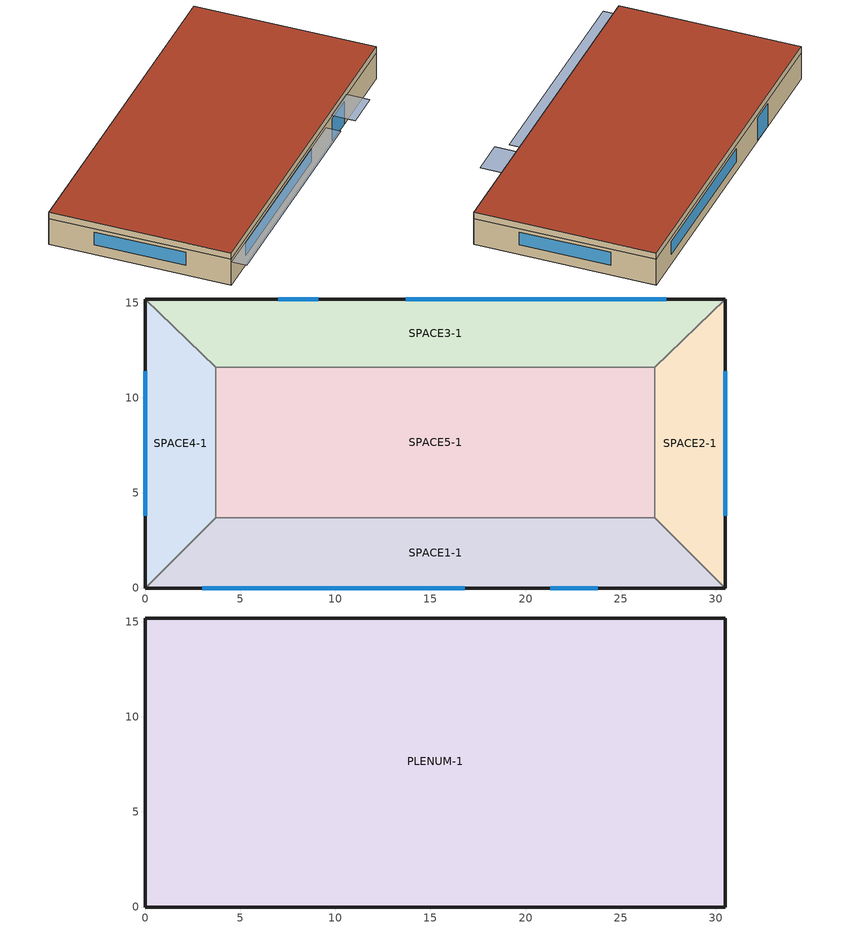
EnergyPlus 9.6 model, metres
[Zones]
SPACE1-1
 floor ground (FLOOR-SLAB-1): 26.8,3.7 30.5,0 0,0 3.7,3.7 z0
 wall outside (WALL-1): 0,0 30.5,0 z0:2.4
 wall to SPACE2-1 (INT-WALL-1): 30.5,0 26.8,3.7 z0:2.4
 wall to SPACE4-1 (INT-WALL-1): 3.7,3.7 0,0 z0:2.4
 wall to SPACE5-1 (INT-WALL-1): 26.8,3.7 3.7,3.7 z0:2.4
 window (Dbl Clr 3mm/13mm Air): 3,0 16.8,0 z0.9:2.1
 window (Sgl Grey 3mm): 21.3,0 23.8,0 z0:2.1
SPACE2-1
 floor ground (FLOOR-SLAB-1): 26.8,11.6 30.5,15.2 30.5,0 26.8,3.7 z0
 wall outside (WALL-1): 30.5,0 30.5,15.2 z0:2.4
 wall to SPACE3-1 (INT-WALL-1): 30.5,15.2 26.8,11.6 z0:2.4
 wall to SPACE5-1 (INT-WALL-1): 26.8,11.6 26.8,3.7 z0:2.4
 window (Dbl Clr 3mm/13mm Air): 30.5,3.8 30.5,11.4 z0.9:2.1
SPACE3-1
 floor ground (FLOOR-SLAB-1): 26.8,11.6 3.7,11.6 0,15.2 30.5,15.2 z0
 wall outside (WALL-1): 30.5,15.2 0,15.2 z0:2.4
 wall to SPACE4-1 (INT-WALL-1): 0,15.2 3.7,11.6 z0:2.4
 wall to SPACE5-1 (INT-WALL-1): 3.7,11.6 26.8,11.6 z0:2.4
 window (Dbl Clr 3mm/13mm Air): 27.4,15.2 13.7,15.2 z0.9:2.1
 window (Sgl Grey 3mm): 9.1,15.2 7,15.2 z0:2.1
SPACE4-1
 floor ground (FLOOR-SLAB-1): 3.7,3.7 0,0 0,15.2 3.7,11.6 z0
 wall outside (WALL-1): 0,15.2 0,0 z0:2.4
 wall to SPACE5-1 (INT-WALL-1): 3.7,3.7 3.7,11.6 z0:2.4
 window (Dbl Clr 3mm/13mm Air): 0,11.4 0,3.8 z0.9:2.1
SPACE5-1
 floor ground (FLOOR-SLAB-1): 26.8,11.6 26.8,3.7 3.7,3.7 3.7,11.6 z0
PLENUM-1
 floor to SPACE1-1 (CLNG-1): 26.8,3.7 30.5,0 0,0 3.7,3.7 z2.4
 floor to SPACE2-1 (CLNG-1): 26.8,11.6 30.5,15.2 30.5,0 26.8,3.7 z2.4
 floor to SPACE3-1 (CLNG-1): 26.8,11.6 3.7,11.6 0,15.2 30.5,15.2 z2.4
 floor to SPACE4-1 (CLNG-1): 3.7,3.7 0,0 0,15.2 3.7,11.6 z2.4
 floor to SPACE5-1 (CLNG-1): 26.8,11.6 26.8,3.7 3.7,3.7 3.7,11.6 z2.4
 wall outside (WALL-1): 0,0 30.5,0 30.5,15.2 0,15.2 0,0 z2.4:3
 roof outside (ROOF-1): 0,15.2 0,0 30.5,0 30.5,15.2 z3
shading: 0,-1.3 0,0 19.8,0 19.8,-1.3 z2.2; 21,-2 21,0 24.1,0 24.1,-2 z2.6
[Building]
Building: North Axis {deg}=30; Terrain=City; Loads Convergence Tolerance Value {W}=0.04; Temperature Convergence Tolerance Value {deltaC}=0.4; Solar Distribution=FullExterior; Maximum Number of Warmup Days=25; Minimum Number of Warmup Days=6
[Site:Location]
CHICAGO_IL_USA TMY2-94846: Latitude {deg}=41.78; Longitude {deg}=-87.75; Time Zone {hr}=-6; Elevation {m}=190
[SizingPeriod:DesignDay] Day of Month=21; Humidity Condition Type=Wetbulb; Barometric Pressure {Pa}=99063; Rain Indicator=No; Snow Indicator=No; Daylight Saving Time Indicator=No; Solar Model Indicator=ASHRAEClearSky
Name | Month | Day Type | Maximum Dry-Bulb Temperature {C} | Daily Dry-Bulb Temperature Range {deltaC} | Wetbulb or DewPoint at Maximum Dry-Bulb {C} | Wind Speed {m/s} | Wind Direction {deg} | Sky Clearness
CHICAGO_IL_USA Annual Heating 99% Design Conditions DB | 1 | WinterDesignDay | -17.3 | 0 | -17.3 | 4.9 | 270 | 0
CHICAGO_IL_USA Annual Cooling 1% Design Conditions DB/MCWB | 7 | SummerDesignDay | 31.5 | 10.7 | 23 | 5.3 | 230 | 1
[Site:GroundTemperature:BuildingSurface]
21.5, 21.4, 21.5, 21.5, 22, 22.9, 23, 23.1, 23.1, 22.2, 21.7, 21.6
[Material] Thermal Absorptance=0.9
Name | Roughness | Thickness {m} | Conductivity {W/m-K} | Density {kg/m3} | Specific Heat {J/kg-K} | Solar Absorptance | Visible Absorptance
RG01 | Rough | 0.0127 | 1.442 | 881 | 1674 | 0.65 | 0.65
BR01 | VeryRough | 0.0095 | 0.162 | 1121 | 1464 | 0.7 | 0.7
IN46 | VeryRough | 0.0762 | 0.023 | 24 | 1590 | 0.5 | 0.5
WD01 | MediumSmooth | 0.0191 | 0.115 | 513 | 1381 | 0.78 | 0.78
PW03 | MediumSmooth | 0.0127 | 0.115 | 545 | 1213 | 0.78 | 0.78
IN02 | Rough | 0.0901 | 0.043 | 10 | 837 | 0.75 | 0.75
GP01 | MediumSmooth | 0.0127 | 0.16 | 801 | 837 | 0.75 | 0.75
GP02 | MediumSmooth | 0.0159 | 0.16 | 801 | 837 | 0.75 | 0.75
CC03 | MediumRough | 0.1016 | 1.31 | 2243 | 837 | 0.65 | 0.65
[Material:NoMass]
MAT-CLNG-1: Roughness=Rough; Thermal Resistance {m2-K/W}=0.652259; Thermal Absorptance=0.65; Solar Absorptance=0.65; Visible Absorptance=0.65
[Material:AirGap]
AL21: Thermal Resistance {m2-K/W}=0.157
[Construction]
ROOF-1: RG01, BR01, IN46, WD01
WALL-1: WD01, PW03, IN02, GP01
CLNG-1: MAT-CLNG-1
FLOOR-SLAB-1: CC03
INT-WALL-1: GP02, AL21, GP02
Dbl Clr 3mm/13mm Air: CLEAR 3MM, AIR 13MM, CLEAR 3MM
Sgl Grey 3mm: GREY 3MM
[WindowMaterial:Gas]
AIR 13MM: Gas Type=Air; Thickness {m}=0.0127
[WindowMaterial:Glazing] Optical Data Type=SpectralAverage; Thickness {m}=0.003; Infrared Transmittance at Normal Incidence=0; Front Side Infrared Hemispherical Emissivity=0.84; Back Side Infrared Hemispherical Emissivity=0.84; Conductivity {W/m-K}=0.9
Name | Solar Transmittance at Normal Incidence | Front Side Solar Reflectance at Normal Incidence | Back Side Solar Reflectance at Normal Incidence | Visible Transmittance at Normal Incidence | Front Side Visible Reflectance at Normal Incidence | Back Side Visible Reflectance at Normal Incidence
CLEAR 3MM | 0.837 | 0.075 | 0.075 | 0.898 | 0.081 | 0.081
GREY 3MM | 0.626 | 0.061 | 0.061 | 0.611 | 0.061 | 0.061
[Zone] Type=1; Multiplier=1
Name | Ceiling Height {m} | Volume {m3}
PLENUM-1 | 0.6096 | 283.2
SPACE1-1; SPACE3-1 | 2.4384 | 239.247
SPACE2-1; SPACE4-1 | 2.4384 | 103.311
SPACE5-1 | 2.4384 | 447.683
[ZoneInfiltration:DesignFlowRate] Schedule=INFIL-SCH; Design Flow Rate Calculation Method=flow/zone; Constant Term Coefficient=0; Temperature Term Coefficient=0; Velocity Term Coefficient=0.2237; Velocity Squared Term Coefficient=0
Name | Zone or ZoneList | Design Flow Rate {m3/s}
SPACE1-1 Infil 1 | SPACE1-1 | 0.0167
SPACE2-1 Infil 1 | SPACE2-1 | 0.00717
SPACE3-1 Infil 1 | SPACE3-1 | 0.0167
SPACE4-1 Infil 1 | SPACE4-1 | 0.00717
SPACE5-1 Infil 1 | SPACE5-1 | 0.031089
[People] Number of People Schedule=OCCUPY-1; Number of People Calculation Method=people; Fraction Radiant=0.3; Activity Level Schedule=ActSchd
Name | Zone or ZoneList | Number of People
SPACE1-1 People 1 | SPACE1-1 | 11
SPACE2-1 People 1 | SPACE2-1 | 5
SPACE3-1 People 1 | SPACE3-1 | 11
SPACE4-1 People 1 | SPACE4-1 | 5
SPACE5-1 People 1 | SPACE5-1 | 20
[Lights] Schedule=LIGHTS-1; Design Level Calculation Method=LightingLevel; Return Air Fraction=0; Fraction Radiant=0.59; Fraction Visible=0.2; Fraction Replaceable=0
Name | Zone or ZoneList | Lighting Level {W}
SPACE1-1 Lights 1 | SPACE1-1 | 1584
SPACE2-1 Lights 1 | SPACE2-1 | 684
SPACE3-1 Lights 1 | SPACE3-1 | 1584
SPACE4-1 Lights 1 | SPACE4-1 | 684
SPACE5-1 Lights 1 | SPACE5-1 | 2964
[ElectricEquipment] Schedule=EQUIP-1; Design Level Calculation Method=EquipmentLevel; Fraction Latent=0; Fraction Radiant=0.3; Fraction Lost=0
Name | Zone or ZoneList | Design Level {W}
SPACE1-1 ElecEq 1 | SPACE1-1 | 1056
SPACE2-1 ElecEq 1 | SPACE2-1 | 456
SPACE3-1 ElecEq 1 | SPACE3-1 | 1056
SPACE4-1 ElecEq 1 | SPACE4-1 | 456
SPACE5-1 ElecEq 1 | SPACE5-1 | 1976
[HVACTemplate:Thermostat]
All Zones: Heating Setpoint Schedule=Htg-SetP-Sch; Cooling Setpoint Schedule=Clg-SetP-Sch
[HVACTemplate:Zone:DualDuct] Template Dual Duct System=SYS 1; Template Thermostat=All Zones; Supply Air Maximum Flow Rate {m3/s}=autosize; Zone Minimum Air Flow Fraction=0.2; Outdoor Air Method=Flow/Person; Outdoor Air Flow Rate per Person {m3/s}=0.00944; Baseboard Heating Type=None; Zone Cooling Design Supply Air Temperature Input Method=SystemSupplyAirTemperature; Zone Cooling Design Supply Air Temperature {C}=12.8; Zone Cooling Design Supply Air Temperature Difference {deltaC}=11.11; Zone Heating Design Supply Air Temperature Input Method=SystemSupplyAirTemperature; Zone Heating Design Supply Air Temperature {C}=50; Zone Heating Design Supply Air Temperature Difference {deltaC}=30
SPACE1-1; SPACE2-1; SPACE3-1; SPACE4-1; SPACE5-1
[HVACTemplate:System:DualDuct]
SYS 1: System Availability Schedule=FanAvailSched; System Configuration Type=DualFanConstantVolume; Main Supply Fan Maximum Flow Rate {m3/s}=autosize; Main Supply Fan Minimum Flow Fraction=0.2; Main Supply Fan Total Efficiency=0.7; Main Supply Fan Delta Pressure {Pa}=1000; Main Supply Fan Motor Efficiency=0.9; Main Supply Fan Motor in Air Stream Fraction=1; Main Supply Fan Part-Load Power Coefficients=InletVaneDampers; Cold Duct Supply Fan Maximum Flow Rate {m3/s}=autosize; Cold Duct Supply Fan Minimum Flow Fraction=0.2; Cold Duct Supply Fan Total Efficiency=0.7; Cold Duct Supply Fan Delta Pressure {Pa}=1000; Cold Duct Supply Fan Motor Efficiency=0.9; Cold Duct Supply Fan Motor in Air Stream Fraction=1; Cold Duct Supply Fan Part-Load Power Coefficients=InletVaneDampers; Cold Duct Supply Fan Placement=DrawThrough; Hot Duct Supply Fan Maximum Flow Rate {m3/s}=autosize; Hot Duct Supply Fan Minimum Flow Fraction=0.2; Hot Duct Supply Fan Total Efficiency=0.7; Hot Duct Supply Fan Delta Pressure {Pa}=1000; Hot Duct Supply Fan Motor Efficiency=0.9; Hot Duct Supply Fan Motor in Air Stream Fraction=1; Hot Duct Supply Fan Part-Load Power Coefficients=InletVaneDampers; Hot Duct Supply Fan Placement=BlowThrough; Cooling Coil Type=ChilledWater; Cooling Coil Setpoint Control Type=OutdoorAirTemperatureReset; Cooling Coil Design Setpoint Temperature {C}=12.8; Cooling Coil Setpoint at Outdoor Dry-Bulb Low {C}=15.6; Cooling Coil Reset Outdoor Dry-Bulb Low {C}=15.6; Cooling Coil Setpoint at Outdoor Dry-Bulb High {C}=12.8; Cooling Coil Reset Outdoor Dry-Bulb High {C}=23.3; Heating Coil Type=HotWater; Heating Coil Setpoint Control Type=OutdoorAirTemperatureReset; Heating Coil Design Setpoint {C}=50; Heating Coil Setpoint at Outdoor Dry-Bulb Low {C}=50; Heating Coil Reset Outdoor Dry-Bulb Low {C}=7.8; Heating Coil Setpoint at Outdoor Dry-Bulb High {C}=26; Heating Coil Reset Outdoor Dry-Bulb High {C}=12.2; Heating Coil Capacity {W}=autosize; Gas Heating Coil Efficiency=0.8; Preheat Coil Type=None; Preheat Coil Design Setpoint {C}=7.2; Gas Preheat Coil Efficiency=0.8; Maximum Outdoor Air Flow Rate {m3/s}=autosize; Minimum Outdoor Air Flow Rate {m3/s}=autosize; Minimum Outdoor Air Control Type=ProportionalMinimum; Economizer Type=DifferentialDryBulb; Economizer Lockout=NoLockout; Return Plenum=PLENUM-1; Night Cycle Control=CycleOnAny; Heat Recovery Type=None; Sensible Heat Recovery Effectiveness=0.7; Latent Heat Recovery Effectiveness=0.65; Heat Recovery Heat Exchanger Type=Plate; Heat Recovery Frost Control Type=None; Dehumidification Control Type=None; Dehumidification Relative Humidity Setpoint {percent}=60; Humidifier Type=ElectricSteam; Humidifier Rated Capacity {m3/s}=0.000001; Humidifier Rated Electric Power {W}=autosize; Humidifier Control Zone=SPACE5-1; Humidifier Relative Humidity Setpoint {percent}=30; Sizing Option=NonCoincident; Return Fan=Yes; Return Fan Total Efficiency=0.7; Return Fan Delta Pressure {Pa}=500; Return Fan Motor Efficiency=0.9; Return Fan Motor in Air Stream Fraction=1; Return Fan Part-Load Power Coefficients=InletVaneDampers
[HVACTemplate:Plant:ChilledWaterLoop]
Chilled Water Loop: Pump Control Type=INTERMITTENT; Chiller Plant Operation Scheme Type=Default; Chilled Water Design Setpoint {C}=7.22; Chilled Water Pump Configuration=ConstantPrimaryNoSecondary; Primary Chilled Water Pump Rated Head {Pa}=179352; Secondary Chilled Water Pump Rated Head {Pa}=179352; Condenser Plant Operation Scheme Type=Default; Condenser Water Design Setpoint {C}=29.4; Condenser Water Pump Rated Head {Pa}=179352; Chilled Water Setpoint Reset Type=None; Chilled Water Setpoint at Outdoor Dry-Bulb Low {C}=12.2; Chilled Water Reset Outdoor Dry-Bulb Low {C}=4.44; Chilled Water Setpoint at Outdoor Dry-Bulb High {C}=7.22; Chilled Water Reset Outdoor Dry-Bulb High {C}=26.7; Minimum Outdoor Dry Bulb Temperature {C}=7.22
[HVACTemplate:Plant:Chiller]
Main Chiller: Chiller Type=ElectricReciprocatingChiller; Capacity {W}=autosize; Nominal COP {W/W}=3.2; Condenser Type=WaterCooled; Priority=1
[HVACTemplate:Plant:Tower]
Main Tower: Tower Type=SingleSpeed; High Speed Nominal Capacity {W}=autosize; High Speed Fan Power {W}=autosize; Low Speed Nominal Capacity {W}=autosize; Low Speed Fan Power {W}=autosize; Free Convection Capacity {W}=autosize; Priority=1
[HVACTemplate:Plant:HotWaterLoop]
Hot Water Loop: Pump Control Type=INTERMITTENT; Hot Water Plant Operation Scheme Type=Default; Hot Water Design Setpoint {C}=82; Hot Water Pump Configuration=ConstantFlow; Hot Water Pump Rated Head {Pa}=179352; Hot Water Setpoint Reset Type=OutdoorAirTemperatureReset; Hot Water Setpoint at Outdoor Dry-Bulb Low {C}=82.2; Hot Water Reset Outdoor Dry-Bulb Low {C}=-6.7; Hot Water Setpoint at Outdoor Dry-Bulb High {C}=65.6; Hot Water Reset Outdoor Dry-Bulb High {C}=10
[HVACTemplate:Plant:Boiler]
Main Boiler: Boiler Type=HotWaterBoiler; Capacity {W}=autosize; Efficiency=0.8; Fuel Type=NaturalGas; Priority=1
[Schedule:Compact]
OCCUPY-1: Through: 12/31, For: WeekDays SummerDesignDay CustomDay1 CustomDay2, Until: 8:00, 0, Until: 11:00, 1, Until: 12:00, 0.8, Until: 13:00, 0.4, Until: 14:00, 0.8, Until: 18:00, 1, Until: 19:00, 0.5, Until: 21:00, 0.1, Until: 24:00, 0, For: Weekends WinterDesignDay Holiday, Until: 24:00, 0
LIGHTS-1: Through: 12/31, For: WeekDays SummerDesignDay CustomDay1 CustomDay2, Until: 8:00, 0.05, Until: 9:00, 0.9, Until: 10:00, 0.95, Until: 11:00, 1, Until: 12:00, 0.95, Until: 13:00, 0.8, Until: 14:00, 0.9, Until: 18:00, 1, Until: 19:00, 0.6, Until: 21:00, 0.4, Until: 24:00, 0.05, For: Weekends WinterDesignDay Holiday, Until: 24:00, 0.05
EQUIP-1: Through: 12/31, For: WeekDays SummerDesignDay CustomDay1 CustomDay2, Until: 8:00, 0.02, Until: 9:00, 0.4, Until: 14:00, 0.9, Until: 15:00, 0.8, Until: 16:00, 0.7, Until: 18:00, 0.5, Until: 21:00, 0.3, Until: 24:00, 0.02, For: Weekends WinterDesignDay Holiday, Until: 24:00, 0.02
INFIL-SCH: Through: 12/31, For: WeekDays CustomDay1 CustomDay2, Until: 7:00, 1, Until: 21:00, 0, Until: 24:00, 1, For: Weekends Holiday, Until: 24:00, 1, For: SummerDesignDay, Until: 24:00, 1, For: WinterDesignDay, Until: 24:00, 1
ActSchd: Through: 12/31, For: AllDays, Until: 24:00, 117.24
Htg-SetP-Sch: Through: 12/31, For: WeekDays CustomDay1 CustomDay2, Until: 6:00, 13, Until: 7:00, 18, Until: 21:00, 23, Until: 24:00, 13, For: WeekEnds Holiday, Until: 24:00, 13, For: SummerDesignDay, Until: 24:00, 13, For: WinterDesignDay, Until: 24:00, 23
Clg-SetP-Sch: Through: 12/31, For: WeekDays CustomDay1 CustomDay2, Until: 7:00, 32, Until: 21:00, 24, Until: 24:00, 32, For: WeekEnds Holiday, Until: 24:00, 32, For: SummerDesignDay, Until: 24:00, 24, For: WinterDesignDay, Until: 24:00, 32
FanAvailSched: Through: 12/31, For: WeekDays CustomDay1 CustomDay2, Until: 7:00, 0, Until: 21:00, 1, Until: 24:00, 0, For: Weekends Holiday, Until: 24:00, 0, For: SummerDesignDay, Until: 24:00, 1, For: WinterDesignDay, Until: 24:00, 1
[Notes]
HVACTemplate-5ZoneDualDuct.idf
Basic file description:  1 story building divided into 4 exterior and one interior conditioned zones and return plenum
illustrates the use of HVACTemplate objects to define zone thermostats and
a dual-duct air handler with chilled water and hot water loops.
Highlights:              HVACTemplate thermostats, dual-duct system, chiller, condenser and boiler loops
Simulation Location/Run: CHICAGO_IL_USA TMY2-94846, 2 design days, 2 run periods,
Run Control executes the run periods using the weather file
Location:                Chicago, IL
Design Days:             CHICAGO_IL_USA Annual Heating 99% Design Conditions DB, MaxDB= -17.3°C
CHICAGO_IL_USA Annual Cooling 1% Design Conditions, MaxDB=  31.5°C MCWB=  23.0°C
Run Period (Weather File): Winter 1/14, Summer 7/7, CHICAGO_IL_USA TMY2-94846
Run Control:             Zone and System sizing with weather file run control (no design days run)
Building: Single floor rectangular building 100 ft x 50 ft. 5 zones - 4 exterior, 1 interior, zone height 8 feet.
Exterior zone depth is 12 feet. There is a 2 foot high return plenum: the overall building height is
10 feet. There are windows on all 4 facades; the south and north facades have glass doors.
The south facing glass is shaded by overhangs. The walls are woodshingle over plywood, R11 insulation,
and gypboard. The roof is a gravel built up roof with R-3 mineral board insulation and plywood sheathing.
The windows are of various single and double pane construction with 3mm and 6mm glass and either 6mm or
13mm argon or air gap.  The window to wall ratio is approximately 0.29.
The south wall and door have overhangs.
The building is oriented 30 degrees east of north.
Floor Area:        463.6 m2 (5000 ft2)
Number of Stories: 1
Zone Description Details:
Internal gains description:     lighting is 1.5 watts/ft2, office equip is 1.0 watts/ft2. There is 1 occupant
per 100 ft2 of floor area. The infiltration is 0.25 air changes per hour.
Interzone Surfaces:             6 interzone surfaces (see diagram)
Internal Mass:                  None
Windows:                        4 ea.: 1) Double pane clear, 3mm glass, 13mm air gap
2) Double pane clear, 3mm glass, 13mm argon gap
3) Double pane clear, 6mm glass, 6mm air gap
4) Double pane lowE,  6mm lowE glass outside, 6mm air gap, 6mm clear glass
Doors:                          2 ea.:    Single pane grey,  3mm glass
Detached Shading:               None
Daylight:                       None
Natural Ventilation:            None
Compact Schedules:              Yes
HVAC:                           Dual-duct constant volume system with outside air, hot water heating coil,
and chilled water cooling coil.
Central Plant is single hot water boiler, electric compression
chiller with water cooled condenser. All equipment is autosized.
Zonal Equipment:                No
Central Air Handling Equipment: Yes
System Equipment Autosize:      Yes
Purchased Cooling:              None
Purchased Heating:              None
Coils:                          Yes
Pumps:                          Yes
Boilers:                        Yes
Chillers:                       Yes
Standard Reports:               Yes
Timestep or Hourly Variables:   Hourly
Time bins Report:               None
HTML Report:                    Yes
Environmental Emissions:        None
Utility Tariffs:                None
